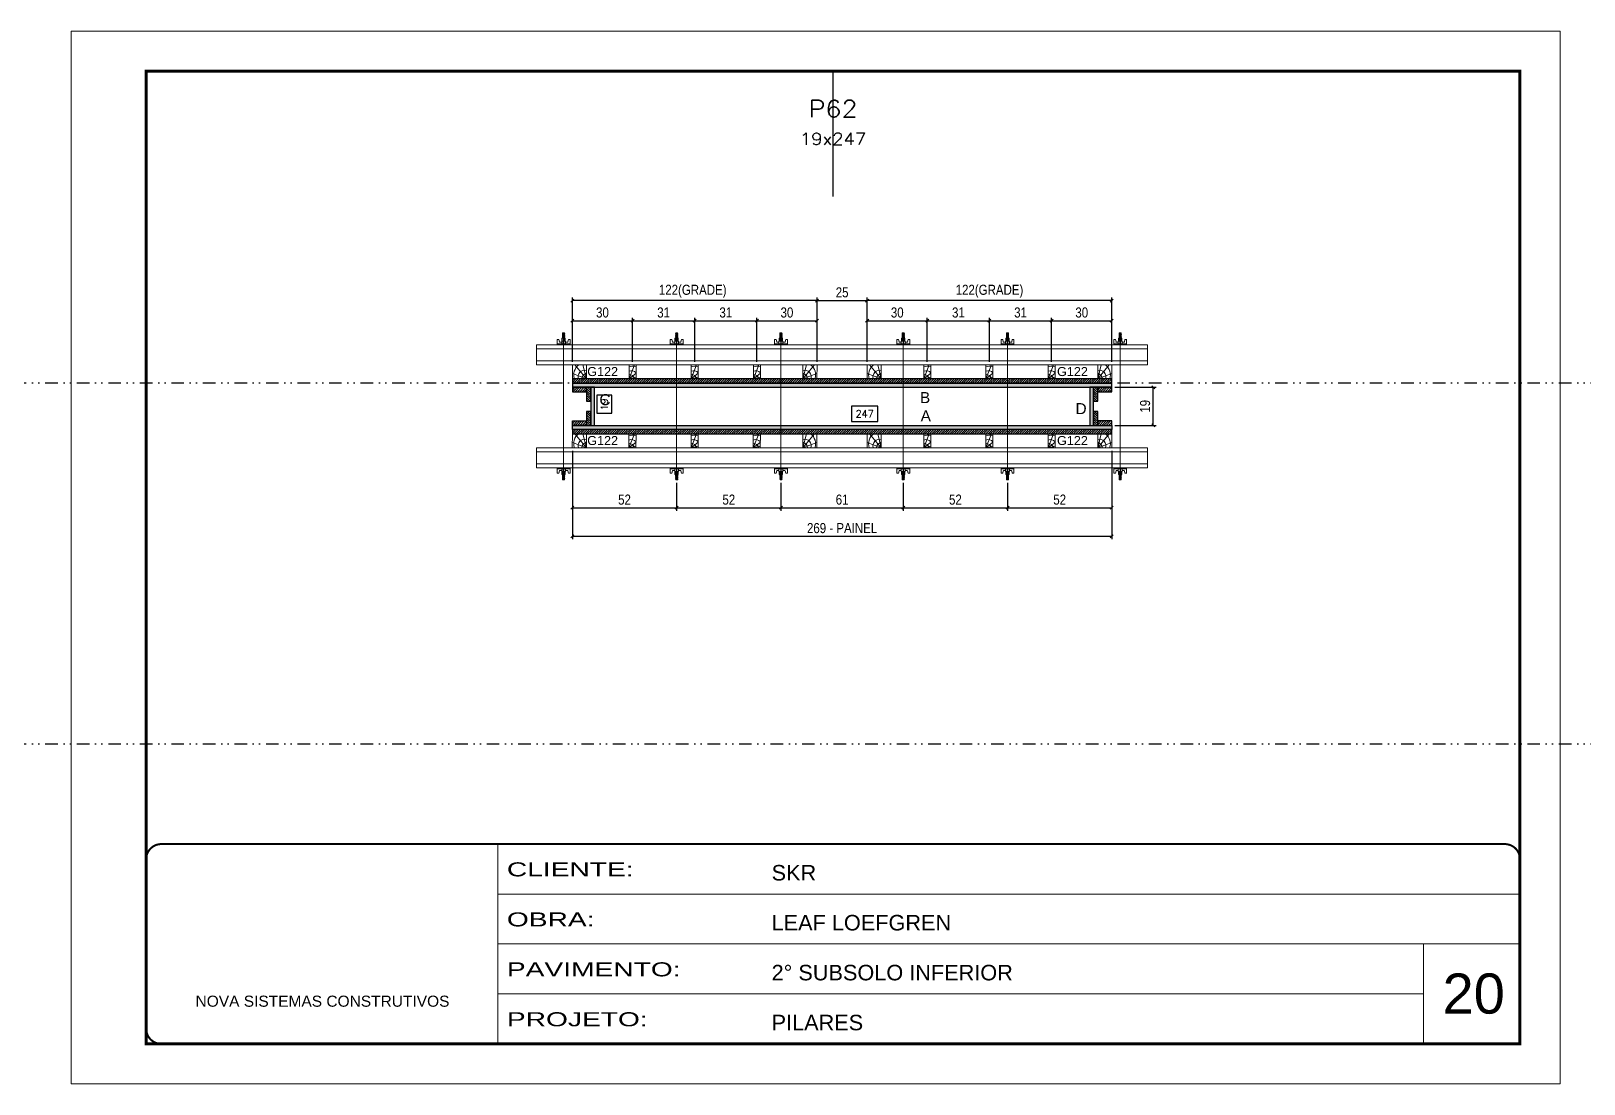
# Model space of a CAD drawing. Extents: x 13513 to 27878, y -21631 to 6985.
# Drawn here: x 19142 to 20691, y 1340 to 2390 of the extents above; entities that cross this region are included whole.
import ezdxf
from ezdxf.enums import TextEntityAlignment as Align

# ---------------------------------------------------------------- set-up
doc = ezdxf.new("R2010")
doc.units = 0
for name, pattern in [('CONTINUO', [0]), ('DASHED', [0.75, 0.5, -0.25]), ('DIVIDE2', [0.625, 0.25, -0.125, 0, -0.125, 0, -0.125]), ('HIDDEN', [0.375, 0.25, -0.125])]:
    doc.linetypes.add(name, pattern=pattern)
for name, color, linetype, lineweight in [('CARIMBO', 255, 'Continuous', 9), ('Folhas', 255, 'Continuous', 9), ('Hachura', 251, 'Continuous', 9), ('Madeira', 126, 'Continuous', 18), ('Perfil Metálico', 224, 'Continuous', 18), ('SARRAFO DE PRESSAO', 251, 'DASHED', 9), ('Texto Seção', 7, 'Continuous', 15)]:
    doc.layers.add(name, color=color, linetype=linetype, lineweight=lineweight)
for name, color, linetype in [('CHAPA', 1, 'Continuous'), ('COTA', 241, 'Continuous'), ('Nível', 160, 'Continuous'), ('SARRAFO', 251, 'Continuous'), ('Texto de Titulo', 7, 'Continuous'), ('Texto Qtd Sarr', 242, 'Continuous'), ('TEXTO_GERAL', 7, 'Continuous')]:
    doc.layers.add(name, color=color, linetype=linetype)
doc.styles.add('ARIAL', font='arial.ttf')
doc.styles.add('COTA TECNICA 2X', font='techl___.ttf', dxfattribs={"height": 10})
doc.styles.add('ROMANS', font='romans.shx')
doc.styles.add('SANSSERIF', font='sas_____.pfb')
doc.styles.add('Tecnologia', font='')
doc.styles.get('Tecnologia').set_extended_font_data('Forgotten Futurist')
doc.dimstyles.new('SECAO PILAR', dxfattribs={"dimtxt": 10, "dimasz": 3, "dimexe": 3, "dimexo": 3, "dimgap": 3, "dimtad": 1, "dimdec": 1, "dimlfac": 0.5, "dimzin": 12, "dimdsep": 46, "dimtxsty": 'COTA TECNICA 2X', "dimblk1": 'OBLIQUE', "dimblk2": 'OBLIQUE', "dimsah": 1, "dimcen": 0.9, "dimclrd": 256, "dimclre": 256, "dimclrt": 256, "dimadec": 1, "dimazin": 3, "dimtfac": 1, "dimtdec": 1, "dimtmove": 0, "dimatfit": 3, "dimfxl": 1, "dimtolj": 1, "dimtzin": 12, "dimarcsym": 0})
doc.dimstyles.new('SECÇÃO 2', dxfattribs={"dimtxt": 7, "dimasz": 6, "dimexe": 0.18, "dimexo": 2, "dimgap": -4, "dimtad": 3, "dimdec": 1, "dimlfac": 0.5, "dimzin": 12, "dimdsep": 46, "dimtxsty": 'ROMANS', "dimblk": 'ARCHTICK', "dimcen": 0.09, "dimse1": 1, "dimse2": 1, "dimsd1": 1, "dimsd2": 1, "dimclrd": 180, "dimclre": 5, "dimclrt": 1, "dimadec": 0, "dimazin": 3, "dimtfac": 1, "dimtdec": 1, "dimtofl": 0, "dimtmove": 0, "dimatfit": 3, "dimldrblk": 'ARCHTICK', "dimfxl": 1, "dimtolj": 1, "dimtzin": 0, "dimarcsym": 0})
pattern_1 = [(225, (10558.0154, -20894.2416), (1.12253202, -1.12253202), [])]

# ---------------------------------------------------------------- blocks, each defined once
blk = doc.blocks.new('9999999999')
at = {"color": 30, "linetype": 'CONTINUO'}
for p, q in [((98564.6, 34230.2), (98564.6, 34429.4)), ((98564.6, 34379.6), (99584, 34379.6)), ((98564.6, 34329.8), (99488, 34329.8)), ((99584, 34329.8), (99488, 34329.8)), ((99488, 34329.8), (99488, 34230.2)), ((98564.6, 34280), (99488, 34280))]:
    blk.add_line(p, q, dxfattribs=at)
at = {"color": 30, "linetype": 'CONTINUO', "const_width": 2}
blk.add_lwpolyline([(99584, 34230.2), (99584, 34414.4, 0.414214), (99569, 34429.4), (98229, 34429.4, 0.414214), (98214, 34414.4), (98214, 34245.2, 0.414214), (98229, 34230.2), (99584, 34230.2)], format="xyb", dxfattribs=at)
at = {"layer": 'Folhas'}
blk.add_lwpolyline([(98139, 34190.2), (99624, 34190.2), (99624, 35240.2), (98139, 35240.2)], close=True, dxfattribs=at)
at = {"layer": 'Folhas', "color": 30, "const_width": 3}
blk.add_lwpolyline([(98214, 34230.2), (99584, 34230.2), (99584, 35200.2), (98214, 35200.2)], close=True, dxfattribs=at)
at = {"color": 7, "linetype": 'Continuous', "ltscale": 5, "style": 'ARIAL'}
for s, height, p in [('SKR', 15.48, (98837.7, 34393.1)), ('LEAF LOEFGREN', 15.483, (98837.7, 34343.3)), ('2° SUBSOLO INFERIOR', 15.483, (98837.7, 34293.5)), ('NOVA SISTEMAS CONSTRUTIVOS', 11.059, (98263.2, 34267.2)), ('PILARES', 15.48, (98837.7, 34243.7))]:
    blk.add_text(s, height=height, dxfattribs=at).set_placement(p)
at = {"layer": 'Folhas', "color": 7, "style": 'Tecnologia', "width": 1.5}
for s, p in [('CLIENTE:', (98573.7, 34397.2)), ('OBRA:', (98573.7, 34347.3)), ('PAVIMENTO:', (98573.7, 34297.5)), ('PROJETO:', (98573.7, 34247.7))]:
    blk.add_text(s, height=14, dxfattribs=at).set_placement(p)
blk = doc.blocks.new('*D1418')
at = {"layer": 'COTA', "color": 180, "lineweight": -2, "transparency": 16777216}
for p, q in [((19721.4, 2027.2), (19706.4, 2027.2)), ((19706.4, 2027.2), (19706.4, 2009.2)), ((19721.4, 2009.2), (19721.4, 2027.2)), ((19706.4, 2009.2), (19721.4, 2009.2))]:
    blk.add_line(p, q, dxfattribs=at)
at = {"layer": 'Defpoints', "color": 0, "transparency": 16777216}
for p in [(19721.3, 2035.2), (19721.3, 1997.2), (19725.4, 1997.2)]:
    blk.add_point(p, dxfattribs=at)
at = {"layer": 'COTA', "color": 1, "transparency": 16777216, "insert": (19713.9, 2018.2), "char_height": 7, "attachment_point": 5, "rotation": 90, "style": 'ROMANS'}
blk.add_mtext('\\A1;19', dxfattribs=at)
blk = doc.blocks.new('_ArchTick')
at = {"color": 0, "linetype": 'ByBlock', "const_width": 0.15}
blk.add_lwpolyline([(-0.5, -0.5), (0.5, 0.5)], dxfattribs=at)
blk = doc.blocks.new('*D1419')
at = {"layer": 'COTA', "color": 180, "lineweight": -2, "transparency": 16777216}
for p, q in [((19986.5, 2016.2), (19960.5, 2016.2)), ((19960.5, 2016.2), (19960.5, 2001.2)), ((19986.5, 2001.2), (19986.5, 2016.2)), ((19960.5, 2001.2), (19986.5, 2001.2))]:
    blk.add_line(p, q, dxfattribs=at)
at = {"layer": 'Defpoints', "color": 0, "transparency": 16777216}
for p in [(19704, 1997.2), (20198, 1997.2), (20198, 1997.2)]:
    blk.add_point(p, dxfattribs=at)
at = {"layer": 'COTA', "color": 1, "transparency": 16777216, "insert": (19973.5, 2008.7), "char_height": 7, "attachment_point": 5, "style": 'ROMANS'}
blk.add_mtext('\\A1;247', dxfattribs=at)
blk = doc.blocks.new('_Oblique')
at = {"color": 0, "linetype": 'ByBlock', "lineweight": -2}
blk.add_line((-0.5, -0.5), (0.5, 0.5), dxfattribs=at)
blk = doc.blocks.new('*D1420')
at = {"layer": 'COTA', "lineweight": -2, "transparency": 16777216}
for p, q in [((19682, 1971.8), (19682, 1883.6)), ((20220, 1971.8), (20220, 1883.6)), ((19682, 1886.6), (20220, 1886.6))]:
    blk.add_line(p, q, dxfattribs=at)
at = {"layer": 'Defpoints', "color": 0, "transparency": 16777216}
for p in [(19682, 1974.8), (20220, 1974.8), (20220, 1886.6)]:
    blk.add_point(p, dxfattribs=at)
at = {"layer": 'COTA', "lineweight": -2, "transparency": 16777216, "xscale": 3, "yscale": 3, "zscale": 3, "rotation": 180}
blk.add_blockref('_Oblique', (19682, 1886.6), dxfattribs=at)
at = {"layer": 'COTA', "lineweight": -2, "transparency": 16777216, "xscale": 3, "yscale": 3, "zscale": 3}
blk.add_blockref('_Oblique', (20220, 1886.6), dxfattribs=at)
at = {"layer": 'COTA', "transparency": 16777216, "insert": (19951, 1894.7), "char_height": 10, "attachment_point": 5, "style": 'COTA TECNICA 2X'}
blk.add_mtext('\\A1;269 - PAINEL', dxfattribs=at)
blk = doc.blocks.new('*D1421')
at = {"layer": 'COTA', "lineweight": -2, "transparency": 16777216}
for p, q in [((19682, 1971.8), (19682, 1912)), ((19786, 1940), (19786, 1912)), ((19682, 1915), (19786, 1915))]:
    blk.add_line(p, q, dxfattribs=at)
at = {"layer": 'Defpoints', "color": 0, "transparency": 16777216}
for p in [(19682, 1974.8), (19786, 1943), (19786, 1915)]:
    blk.add_point(p, dxfattribs=at)
at = {"layer": 'COTA', "lineweight": -2, "transparency": 16777216, "xscale": 3, "yscale": 3, "zscale": 3, "rotation": 180}
blk.add_blockref('_Oblique', (19682, 1915), dxfattribs=at)
at = {"layer": 'COTA', "lineweight": -2, "transparency": 16777216, "xscale": 3, "yscale": 3, "zscale": 3}
blk.add_blockref('_Oblique', (19786, 1915), dxfattribs=at)
at = {"layer": 'COTA', "transparency": 16777216, "insert": (19734, 1923.1), "char_height": 10, "attachment_point": 5, "style": 'COTA TECNICA 2X'}
blk.add_mtext('\\A1;52', dxfattribs=at)
blk = doc.blocks.new('C')
at = {"layer": 'Hachura', "color": 0}
for p, q in [((0, 3.22), (0, -3.22)), ((0.45, 3.22), (0, 3.22)), ((0.46, 3.16), (0, 3.16)), ((0.46, 3.05), (0, 3.05)), ((0.46, 2.88), (0, 2.88)), ((0, 2.75), (0, -1.16)), ((0.46, 2.65), (0, 2.65)), ((0.46, 2.23), (0, 2.23)), ((0.46, 1.51), (0, 1.51)), ((0.39, 0.49), (0.17, 0.49)), ((0.45, -3.23), (0.45, 3.22)), ((0.45, 3.22), (2.58, 3.22)), ((1.74, 0.97), (0.45, 0.97)), ((1.45, 0.1), (0.45, 0.1)), ((1.35, 1.94), (1.35, 0.96)), ((2.58, 2.39), (1.47, 2.09)), ((1.74, -0.97), (1.74, 0.97)), ((1.74, 0.97), (1.74, 0.84)), ((1.74, 0.97), (1.74, 0.84)), ((1.74, 0.84), (3.35, 0.84)), ((3.35, 0.45), (1.74, 0.45)), ((2.58, 3.22), (2.58, 2.39)), ((3.32, 0.84), (3.32, -0.84)), ((3.35, 0.84), (3.35, -0.84)), ((3.68, 0.45), (3.35, 0.45)), ((3.84, -0.52), (3.35, 0.45)), ((3.35, 0.06), (3.67, -0.57)), ((3.68, 0.45), (4.16, -0.52)), ((3.72, 0.5), (4.25, -0.57)), ((4.37, -0.55), (3.83, 0.53)), ((4.15, 0.45), (3.93, 0.45)), ((4.42, -0.52), (3.93, 0.45)), ((4.15, 0.45), (4.26, 0.45)), ((4.26, 0.45), (4.74, -0.52)), ((4.3, 0.5), (4.83, -0.57)), ((4.95, -0.55), (4.41, 0.53)), ((4.51, 0.45), (4.84, 0.45)), ((5, -0.52), (4.51, 0.45)), ((4.84, 0.45), (5.32, -0.52)), ((4.88, 0.5), (5.41, -0.57)), ((5.53, -0.55), (4.99, 0.53)), ((5.58, -0.52), (5.09, 0.45)), ((5.42, 0.45), (5.09, 0.45)), ((5.58, -0.52), (5.09, 0.45)), ((5.42, 0.45), (5.74, -0.19)), ((5.46, 0.5), (5.74, -0.07)), ((5.74, 0.19), (5.57, 0.53)), ((5.74, 0.32), (5.68, 0.45)), ((5.68, 0.45), (5.74, 0.45)), ((5.74, 0.45), (5.9, 0.29)), ((5.74, 0.45), (5.74, -0.52)), ((5.9, -0.36), (5.9, 0.29)), ((0.45, 0), (0, 0)), ((0.46, -1.52), (0, -1.52)), ((0.46, -2.23), (0, -2.23)), ((0.46, -2.65), (0, -2.65)), ((0.46, -2.88), (0, -2.88)), ((0.46, -3.05), (0, -3.05)), ((0.46, -3.16), (0, -3.16)), ((0, -3.22), (2.57, -3.22)), ((0.08, -0.48), (0.29, -0.48)), ((0.29, -0.48), (0.4, -0.48)), ((0.45, 0), (0.45, -0.97)), ((0.45, -0.16), (1.45, -0.16)), ((0.45, -0.65), (0.45, -0.32)), ((0.45, -3.23), (0.45, -0.65)), ((0.45, -0.97), (1.74, -0.97)), ((1.35, -1.94), (1.35, -0.97)), ((2.58, -2.39), (1.47, -2.1)), ((3.35, -0.32), (1.74, -0.32)), ((3.35, -0.84), (1.74, -0.84)), ((2.58, -3.23), (2.58, -2.39)), ((3.35, -0.07), (3.58, -0.52)), ((3.35, -0.52), (3.58, -0.52)), ((3.84, -0.52), (4.16, -0.52)), ((4.42, -0.52), (4.74, -0.52)), ((4.63, -0.52), (4.74, -0.52)), ((5, -0.52), (5.32, -0.52)), ((5.58, -0.52), (5.74, -0.52)), ((5.74, -0.52), (5.9, -0.36)), ((5.74, -0.52), (5.74, -0.52))]:
    blk.add_line(p, q, dxfattribs=at)
for centre, radius, start, end in [((1.52, 1.94), 0.161, 104.74356, 180), ((1.44, -0.03), 0.129, 272.69497, 87.30503), ((3.81, 0.39), 0.143, 25.56881, 154.43119), ((4.39, 0.39), 0.143, 25.56881, 154.43119), ((4.97, 0.39), 0.143, 25.56881, 154.43119), ((5.55, 0.39), 0.143, 25.56881, 154.43119), ((0.17, -0.37), 0.174, 221.74404, 317.85924), ((1.52, -1.94), 0.161, 180, 255.25644), ((3.71, -0.4), 0.174, 222.14076, 318.25596), ((4.29, -0.4), 0.174, 222.14076, 318.25596), ((4.87, -0.4), 0.174, 222.14076, 318.25596), ((5.45, -0.4), 0.174, 222.14076, 318.25596), ((5.61, -0.4), 0.174, 317.85924, 318.25596)]:
    blk.add_arc(centre, radius, start, end, dxfattribs=at)
blk = doc.blocks.new('*D1422')
at = {"layer": 'COTA', "lineweight": -2, "transparency": 16777216}
for p, q in [((20012, 1940), (20012, 1912)), ((20116, 1940), (20116, 1912)), ((20012, 1915), (20116, 1915))]:
    blk.add_line(p, q, dxfattribs=at)
at = {"layer": 'Defpoints', "color": 0, "transparency": 16777216}
for p in [(20012, 1943), (20116, 1943), (20116, 1915)]:
    blk.add_point(p, dxfattribs=at)
at = {"layer": 'COTA', "lineweight": -2, "transparency": 16777216, "xscale": 3, "yscale": 3, "zscale": 3, "rotation": 180}
blk.add_blockref('_Oblique', (20012, 1915), dxfattribs=at)
at = {"layer": 'COTA', "lineweight": -2, "transparency": 16777216, "xscale": 3, "yscale": 3, "zscale": 3}
blk.add_blockref('_Oblique', (20116, 1915), dxfattribs=at)
at = {"layer": 'COTA', "transparency": 16777216, "insert": (20064, 1923.1), "char_height": 10, "attachment_point": 5, "style": 'COTA TECNICA 2X'}
blk.add_mtext('\\A1;52', dxfattribs=at)
blk = doc.blocks.new('*D1423')
at = {"layer": 'COTA', "lineweight": -2, "transparency": 16777216}
for p, q in [((20223, 2035.2), (20264.3, 2035.2)), ((20261.3, 1997.2), (20261.3, 2035.2)), ((20223, 1997.2), (20264.3, 1997.2))]:
    blk.add_line(p, q, dxfattribs=at)
at = {"layer": 'Defpoints', "color": 0, "transparency": 16777216}
for p in [(20220, 2035.2), (20261.3, 2035.2), (20220, 1997.2)]:
    blk.add_point(p, dxfattribs=at)
at = {"layer": 'COTA', "lineweight": -2, "transparency": 16777216, "xscale": 3, "yscale": 3, "zscale": 3}
for p, rotation in [((20261.3, 2035.2), 90), ((20261.3, 1997.2), 270)]:
    blk.add_blockref('_Oblique', p, dxfattribs=dict(at, rotation=rotation))
at = {"layer": 'COTA', "transparency": 16777216, "insert": (20253.2, 2016.2), "char_height": 10, "attachment_point": 5, "rotation": 90, "style": 'COTA TECNICA 2X'}
blk.add_mtext('\\A1;19', dxfattribs=at)
blk = doc.blocks.new('*D1424')
at = {"layer": 'COTA', "lineweight": -2, "transparency": 16777216}
for p, q in [((19786, 1940), (19786, 1912)), ((19890, 1940), (19890, 1912)), ((19786, 1915), (19890, 1915))]:
    blk.add_line(p, q, dxfattribs=at)
at = {"layer": 'Defpoints', "color": 0, "transparency": 16777216}
for p in [(19786, 1943), (19890, 1943), (19890, 1915)]:
    blk.add_point(p, dxfattribs=at)
at = {"layer": 'COTA', "lineweight": -2, "transparency": 16777216, "xscale": 3, "yscale": 3, "zscale": 3, "rotation": 180}
blk.add_blockref('_Oblique', (19786, 1915), dxfattribs=at)
at = {"layer": 'COTA', "lineweight": -2, "transparency": 16777216, "xscale": 3, "yscale": 3, "zscale": 3}
blk.add_blockref('_Oblique', (19890, 1915), dxfattribs=at)
at = {"layer": 'COTA', "transparency": 16777216, "insert": (19838, 1923.1), "char_height": 10, "attachment_point": 5, "style": 'COTA TECNICA 2X'}
blk.add_mtext('\\A1;52', dxfattribs=at)
blk = doc.blocks.new('PONTALETE')
at = {"layer": 'Madeira'}
for q in [(2.71, 7), (7, 5.76), (7, 1.74)]:
    blk.add_line((0, 0), q, dxfattribs=at)
blk.add_lwpolyline([(0, 0), (7, 0), (7, 7), (0, 7)], close=True, dxfattribs=at)
for centre, radius, start, end in [((2.04, 0.06), 6.23, 37.28179, 109.09128), ((1.09, 0.9), 3.19, 343.60304, 109.98471), ((-0.21, -0.78), 3.09, 14.63219, 86.0383)]:
    blk.add_arc(centre, radius, start, end, dxfattribs=at)
blk = doc.blocks.new('MEIO PONTALETE')
at = {"layer": 'Madeira'}
for q in [(2.71, 7), (3.5, 2.88), (3.5, 0.87)]:
    blk.add_line((0, 0), q, dxfattribs=at)
blk.add_lwpolyline([(0, 0), (3.5, 0), (3.5, 7), (0, 7)], close=True, dxfattribs=at)
for centre, radius, start, end in [((2.04, 0.06), 6.23, 76.44987, 109.09128), ((1.09, 0.9), 3.19, 40.90626, 109.98471), ((-0.21, -0.78), 3.09, 14.63219, 86.0383)]:
    blk.add_arc(centre, radius, start, end, dxfattribs=at)
blk = doc.blocks.new('*D1414')
at = {"layer": 'COTA', "lineweight": -2, "transparency": 16777216}
for p, q in [((19976, 2060.6), (19976, 2104.5)), ((19976, 2101.5), (20036, 2101.5)), ((20036, 2060.6), (20036, 2104.5))]:
    blk.add_line(p, q, dxfattribs=at)
at = {"layer": 'Defpoints', "color": 0, "transparency": 16777216}
for p in [(20036, 2101.5), (19976, 2057.6), (20036, 2057.6)]:
    blk.add_point(p, dxfattribs=at)
at = {"layer": 'COTA', "lineweight": -2, "transparency": 16777216, "xscale": 3, "yscale": 3, "zscale": 3, "rotation": 180}
blk.add_blockref('_Oblique', (19976, 2101.5), dxfattribs=at)
at = {"layer": 'COTA', "lineweight": -2, "transparency": 16777216, "xscale": 3, "yscale": 3, "zscale": 3}
blk.add_blockref('_Oblique', (20036, 2101.5), dxfattribs=at)
at = {"layer": 'COTA', "transparency": 16777216, "insert": (20006, 2109.7), "char_height": 10, "attachment_point": 5, "style": 'COTA TECNICA 2X'}
blk.add_mtext('\\A1;30', dxfattribs=at)
blk = doc.blocks.new('*D1415')
at = {"layer": 'COTA', "lineweight": -2, "transparency": 16777216}
for p, q in [((19976, 2060.6), (19976, 2124.7)), ((20220, 2060.6), (20220, 2124.7)), ((20220, 2121.7), (19976, 2121.7))]:
    blk.add_line(p, q, dxfattribs=at)
at = {"layer": 'Defpoints', "color": 0, "transparency": 16777216}
for p in [(19976, 2121.7), (19976, 2057.6), (20220, 2057.6)]:
    blk.add_point(p, dxfattribs=at)
at = {"layer": 'COTA', "lineweight": -2, "transparency": 16777216, "xscale": 3, "yscale": 3, "zscale": 3, "rotation": 180}
blk.add_blockref('_Oblique', (19976, 2121.7), dxfattribs=at)
at = {"layer": 'COTA', "lineweight": -2, "transparency": 16777216, "xscale": 3, "yscale": 3, "zscale": 3}
blk.add_blockref('_Oblique', (20220, 2121.7), dxfattribs=at)
at = {"layer": 'COTA', "transparency": 16777216, "insert": (20098, 2130.9), "char_height": 10, "attachment_point": 5, "style": 'COTA TECNICA 2X'}
blk.add_mtext('\\A1;122(GRADE)', dxfattribs=at)
blk = doc.blocks.new('*D1425')
at = {"layer": 'COTA', "lineweight": -2, "transparency": 16777216}
for p, q in [((20036, 2060.6), (20036, 2104.5)), ((20036, 2101.5), (20098, 2101.5)), ((20098, 2060.6), (20098, 2104.5))]:
    blk.add_line(p, q, dxfattribs=at)
at = {"layer": 'Defpoints', "color": 0, "transparency": 16777216}
for p in [(20098, 2101.5), (20036, 2057.6), (20098, 2057.6)]:
    blk.add_point(p, dxfattribs=at)
at = {"layer": 'COTA', "lineweight": -2, "transparency": 16777216, "xscale": 3, "yscale": 3, "zscale": 3, "rotation": 180}
blk.add_blockref('_Oblique', (20036, 2101.5), dxfattribs=at)
at = {"layer": 'COTA', "lineweight": -2, "transparency": 16777216, "xscale": 3, "yscale": 3, "zscale": 3}
blk.add_blockref('_Oblique', (20098, 2101.5), dxfattribs=at)
at = {"layer": 'COTA', "transparency": 16777216, "insert": (20067, 2109.7), "char_height": 10, "attachment_point": 5, "style": 'COTA TECNICA 2X'}
blk.add_mtext('\\A1;31', dxfattribs=at)
blk = doc.blocks.new('*D1426')
at = {"layer": 'COTA', "lineweight": -2, "transparency": 16777216}
for p, q in [((20098, 2060.6), (20098, 2104.5)), ((20098, 2101.5), (20160, 2101.5)), ((20160, 2060.6), (20160, 2104.5))]:
    blk.add_line(p, q, dxfattribs=at)
at = {"layer": 'Defpoints', "color": 0, "transparency": 16777216}
for p in [(20160, 2101.5), (20098, 2057.6), (20160, 2057.6)]:
    blk.add_point(p, dxfattribs=at)
at = {"layer": 'COTA', "lineweight": -2, "transparency": 16777216, "xscale": 3, "yscale": 3, "zscale": 3, "rotation": 180}
blk.add_blockref('_Oblique', (20098, 2101.5), dxfattribs=at)
at = {"layer": 'COTA', "lineweight": -2, "transparency": 16777216, "xscale": 3, "yscale": 3, "zscale": 3}
blk.add_blockref('_Oblique', (20160, 2101.5), dxfattribs=at)
at = {"layer": 'COTA', "transparency": 16777216, "insert": (20129, 2109.7), "char_height": 10, "attachment_point": 5, "style": 'COTA TECNICA 2X'}
blk.add_mtext('\\A1;31', dxfattribs=at)
blk = doc.blocks.new('*D1427')
at = {"layer": 'COTA', "lineweight": -2, "transparency": 16777216}
for p, q in [((20160, 2060.6), (20160, 2104.5)), ((20160, 2101.5), (20220, 2101.5)), ((20220, 2060.6), (20220, 2104.5))]:
    blk.add_line(p, q, dxfattribs=at)
at = {"layer": 'Defpoints', "color": 0, "transparency": 16777216}
for p in [(20220, 2101.5), (20160, 2057.6), (20220, 2057.6)]:
    blk.add_point(p, dxfattribs=at)
at = {"layer": 'COTA', "lineweight": -2, "transparency": 16777216, "xscale": 3, "yscale": 3, "zscale": 3, "rotation": 180}
blk.add_blockref('_Oblique', (20160, 2101.5), dxfattribs=at)
at = {"layer": 'COTA', "lineweight": -2, "transparency": 16777216, "xscale": 3, "yscale": 3, "zscale": 3}
blk.add_blockref('_Oblique', (20220, 2101.5), dxfattribs=at)
at = {"layer": 'COTA', "transparency": 16777216, "insert": (20190, 2109.7), "char_height": 10, "attachment_point": 5, "style": 'COTA TECNICA 2X'}
blk.add_mtext('\\A1;30', dxfattribs=at)
blk = doc.blocks.new('*D1416')
at = {"layer": 'COTA', "lineweight": -2, "transparency": 16777216}
for p, q in [((19682, 2060.6), (19682, 2104.5)), ((19682, 2101.5), (19742, 2101.5)), ((19742, 2060.6), (19742, 2104.5))]:
    blk.add_line(p, q, dxfattribs=at)
at = {"layer": 'Defpoints', "color": 0, "transparency": 16777216}
for p in [(19742, 2101.5), (19682, 2057.6), (19742, 2057.6)]:
    blk.add_point(p, dxfattribs=at)
at = {"layer": 'COTA', "lineweight": -2, "transparency": 16777216, "xscale": 3, "yscale": 3, "zscale": 3, "rotation": 180}
blk.add_blockref('_Oblique', (19682, 2101.5), dxfattribs=at)
at = {"layer": 'COTA', "lineweight": -2, "transparency": 16777216, "xscale": 3, "yscale": 3, "zscale": 3}
blk.add_blockref('_Oblique', (19742, 2101.5), dxfattribs=at)
at = {"layer": 'COTA', "transparency": 16777216, "insert": (19712, 2109.7), "char_height": 10, "attachment_point": 5, "style": 'COTA TECNICA 2X'}
blk.add_mtext('\\A1;30', dxfattribs=at)
blk = doc.blocks.new('*D1417')
at = {"layer": 'COTA', "lineweight": -2, "transparency": 16777216}
for p, q in [((19682, 2060.6), (19682, 2124.7)), ((19926, 2060.6), (19926, 2124.7)), ((19926, 2121.7), (19682, 2121.7))]:
    blk.add_line(p, q, dxfattribs=at)
at = {"layer": 'Defpoints', "color": 0, "transparency": 16777216}
for p in [(19682, 2121.7), (19682, 2057.6), (19926, 2057.6)]:
    blk.add_point(p, dxfattribs=at)
at = {"layer": 'COTA', "lineweight": -2, "transparency": 16777216, "xscale": 3, "yscale": 3, "zscale": 3, "rotation": 180}
blk.add_blockref('_Oblique', (19682, 2121.7), dxfattribs=at)
at = {"layer": 'COTA', "lineweight": -2, "transparency": 16777216, "xscale": 3, "yscale": 3, "zscale": 3}
blk.add_blockref('_Oblique', (19926, 2121.7), dxfattribs=at)
at = {"layer": 'COTA', "transparency": 16777216, "insert": (19802, 2130.9), "char_height": 10, "attachment_point": 5, "style": 'COTA TECNICA 2X'}
blk.add_mtext('\\A1;122(GRADE)', dxfattribs=at)
blk = doc.blocks.new('*D1428')
at = {"layer": 'COTA', "lineweight": -2, "transparency": 16777216}
for p, q in [((19742, 2060.6), (19742, 2104.5)), ((19742, 2101.5), (19804, 2101.5)), ((19804, 2060.6), (19804, 2104.5))]:
    blk.add_line(p, q, dxfattribs=at)
at = {"layer": 'Defpoints', "color": 0, "transparency": 16777216}
for p in [(19804, 2101.5), (19742, 2057.6), (19804, 2057.6)]:
    blk.add_point(p, dxfattribs=at)
at = {"layer": 'COTA', "lineweight": -2, "transparency": 16777216, "xscale": 3, "yscale": 3, "zscale": 3, "rotation": 180}
blk.add_blockref('_Oblique', (19742, 2101.5), dxfattribs=at)
at = {"layer": 'COTA', "lineweight": -2, "transparency": 16777216, "xscale": 3, "yscale": 3, "zscale": 3}
blk.add_blockref('_Oblique', (19804, 2101.5), dxfattribs=at)
at = {"layer": 'COTA', "transparency": 16777216, "insert": (19773, 2109.7), "char_height": 10, "attachment_point": 5, "style": 'COTA TECNICA 2X'}
blk.add_mtext('\\A1;31', dxfattribs=at)
blk = doc.blocks.new('*D1429')
at = {"layer": 'COTA', "lineweight": -2, "transparency": 16777216}
for p, q in [((19804, 2060.6), (19804, 2104.5)), ((19804, 2101.5), (19866, 2101.5)), ((19866, 2060.6), (19866, 2104.5))]:
    blk.add_line(p, q, dxfattribs=at)
at = {"layer": 'Defpoints', "color": 0, "transparency": 16777216}
for p in [(19866, 2101.5), (19804, 2057.6), (19866, 2057.6)]:
    blk.add_point(p, dxfattribs=at)
at = {"layer": 'COTA', "lineweight": -2, "transparency": 16777216, "xscale": 3, "yscale": 3, "zscale": 3, "rotation": 180}
blk.add_blockref('_Oblique', (19804, 2101.5), dxfattribs=at)
at = {"layer": 'COTA', "lineweight": -2, "transparency": 16777216, "xscale": 3, "yscale": 3, "zscale": 3}
blk.add_blockref('_Oblique', (19866, 2101.5), dxfattribs=at)
at = {"layer": 'COTA', "transparency": 16777216, "insert": (19835, 2109.7), "char_height": 10, "attachment_point": 5, "style": 'COTA TECNICA 2X'}
blk.add_mtext('\\A1;31', dxfattribs=at)
blk = doc.blocks.new('*D1430')
at = {"layer": 'COTA', "lineweight": -2, "transparency": 16777216}
for p, q in [((19866, 2060.6), (19866, 2104.5)), ((19866, 2101.5), (19926, 2101.5)), ((19926, 2060.6), (19926, 2104.5))]:
    blk.add_line(p, q, dxfattribs=at)
at = {"layer": 'Defpoints', "color": 0, "transparency": 16777216}
for p in [(19926, 2101.5), (19866, 2057.6), (19926, 2057.6)]:
    blk.add_point(p, dxfattribs=at)
at = {"layer": 'COTA', "lineweight": -2, "transparency": 16777216, "xscale": 3, "yscale": 3, "zscale": 3, "rotation": 180}
blk.add_blockref('_Oblique', (19866, 2101.5), dxfattribs=at)
at = {"layer": 'COTA', "lineweight": -2, "transparency": 16777216, "xscale": 3, "yscale": 3, "zscale": 3}
blk.add_blockref('_Oblique', (19926, 2101.5), dxfattribs=at)
at = {"layer": 'COTA', "transparency": 16777216, "insert": (19896, 2109.7), "char_height": 10, "attachment_point": 5, "style": 'COTA TECNICA 2X'}
blk.add_mtext('\\A1;30', dxfattribs=at)
blk = doc.blocks.new('*D1431')
at = {"layer": 'COTA', "lineweight": -2, "transparency": 16777216}
for p, q in [((19926, 2060.5), (19926, 2124.7)), ((19976, 2060.6), (19976, 2124.7)), ((19926, 2121.7), (19976, 2121.7))]:
    blk.add_line(p, q, dxfattribs=at)
at = {"layer": 'Defpoints', "color": 0, "transparency": 16777216}
for p in [(19976, 2121.7), (19926, 2057.5), (19976, 2057.6)]:
    blk.add_point(p, dxfattribs=at)
at = {"layer": 'COTA', "lineweight": -2, "transparency": 16777216, "xscale": 3, "yscale": 3, "zscale": 3, "rotation": 180}
blk.add_blockref('_Oblique', (19926, 2121.7), dxfattribs=at)
at = {"layer": 'COTA', "lineweight": -2, "transparency": 16777216, "xscale": 3, "yscale": 3, "zscale": 3}
blk.add_blockref('_Oblique', (19976, 2121.7), dxfattribs=at)
at = {"layer": 'COTA', "transparency": 16777216, "insert": (19951, 2129.8), "char_height": 10, "attachment_point": 5, "style": 'COTA TECNICA 2X'}
blk.add_mtext('\\A1;25', dxfattribs=at)
blk = doc.blocks.new('titulo1')
at = {"layer": 'Defpoints', "color": 252, "linetype": 'HIDDEN', "ltscale": 2}
blk.add_line((0, 0), (0, 125), dxfattribs=at)
at = {"layer": 'Defpoints', "style": 'ROMANS', "oblique": 15}
blk.add_attdef('FOLHA', text='', height=10, dxfattribs=at).set_placement((0, 15.6), align=Align.MIDDLE_CENTER)
at = {"layer": 'Texto Qtd Sarr', "color": 3, "style": 'ROMANS', "oblique": 15}
for tag, height, p in [('TITULO', 17, (0, 71.4)), ('SEÇÃO', 12, (0, 41.5))]:
    blk.add_attdef(tag, text='', height=height, dxfattribs=at).set_placement(p, align=Align.MIDDLE_CENTER)
blk = doc.blocks.new('*D1432')
at = {"layer": 'COTA', "lineweight": -2, "transparency": 16777216}
for p, q in [((20220, 1971.8), (20220, 1912)), ((20116, 1940), (20116, 1912)), ((20116, 1915), (20220, 1915))]:
    blk.add_line(p, q, dxfattribs=at)
at = {"layer": 'Defpoints', "color": 0, "transparency": 16777216}
for p in [(20220, 1974.8), (20116, 1943), (20220, 1915)]:
    blk.add_point(p, dxfattribs=at)
at = {"layer": 'COTA', "lineweight": -2, "transparency": 16777216, "xscale": 3, "yscale": 3, "zscale": 3, "rotation": 180}
blk.add_blockref('_Oblique', (20116, 1915), dxfattribs=at)
at = {"layer": 'COTA', "lineweight": -2, "transparency": 16777216, "xscale": 3, "yscale": 3, "zscale": 3}
blk.add_blockref('_Oblique', (20220, 1915), dxfattribs=at)
at = {"layer": 'COTA', "transparency": 16777216, "insert": (20168, 1923.1), "char_height": 10, "attachment_point": 5, "style": 'COTA TECNICA 2X'}
blk.add_mtext('\\A1;52', dxfattribs=at)
blk = doc.blocks.new('*D1433')
at = {"layer": 'COTA', "lineweight": -2, "transparency": 16777216}
for p, q in [((19890, 1940), (19890, 1912)), ((20012, 1940), (20012, 1912)), ((19890, 1915), (20012, 1915))]:
    blk.add_line(p, q, dxfattribs=at)
at = {"layer": 'Defpoints', "color": 0, "transparency": 16777216}
for p in [(19890, 1943), (20012, 1943), (20012, 1915)]:
    blk.add_point(p, dxfattribs=at)
at = {"layer": 'COTA', "lineweight": -2, "transparency": 16777216, "xscale": 3, "yscale": 3, "zscale": 3, "rotation": 180}
blk.add_blockref('_Oblique', (19890, 1915), dxfattribs=at)
at = {"layer": 'COTA', "lineweight": -2, "transparency": 16777216, "xscale": 3, "yscale": 3, "zscale": 3}
blk.add_blockref('_Oblique', (20012, 1915), dxfattribs=at)
at = {"layer": 'COTA', "transparency": 16777216, "insert": (19951, 1923.1), "char_height": 10, "attachment_point": 5, "style": 'COTA TECNICA 2X'}
blk.add_mtext('\\A1;61', dxfattribs=at)

msp = doc.modelspace()

# ---------------------------------------------------------------- hatches: boundary and pattern name
at = {"layer": 'Hachura'}
h = msp.add_hatch(dxfattribs=at)
h.set_pattern_fill('ANSI31', color=256, scale=0.5, angle=180, style=0)
h.set_pattern_definition([(225, (10588.0154, -20885.8416), (1.12253202, -1.12253202), [])])
h.paths.add_polyline_path([(20219.97, 2043.57), (20219.97, 2039.17), (19681.97, 2039.17), (19681.97, 2043.57)])
h = msp.add_hatch(color=256, dxfattribs=at)
h.dxf.hatch_style = 1
h.paths.add_polyline_path([(20219.97, 2035.15), (20219.97, 2039.15), (19681.97, 2039.17), (19681.97, 2035.17)])
h = msp.add_hatch(dxfattribs=at)
h.set_pattern_fill('ANSI31', color=256, scale=0.5, angle=180, style=0)
h.set_pattern_definition(pattern_1)
h.paths.add_polyline_path([(19695.97, 2035.17), (19695.97, 2030.77), (19681.97, 2030.77), (19681.97, 2035.17)])
h = msp.add_hatch(dxfattribs=at)
h.set_pattern_fill('ANSI31', color=256, scale=0.5, angle=270, style=0)
h.set_pattern_definition([(315, (42591.7754, -7467.7853), (1.12253202, 1.12253202), [])])
h.paths.add_polyline_path([(19700.37, 2021.17), (19695.97, 2021.17), (19695.97, 2035.17), (19700.37, 2035.17)])
h = msp.add_hatch(color=256, dxfattribs=at)
h.dxf.hatch_style = 1
h.paths.add_polyline_path([(19700.37, 1997.17), (19703.97, 1997.17), (19703.97, 2035.17), (19700.37, 2035.17)])
h = msp.add_hatch(color=256, dxfattribs=at)
h.dxf.hatch_style = 1
h.paths.add_polyline_path([(20197.97, 1997.17), (20201.57, 1997.17), (20201.57, 2035.17), (20197.97, 2035.17)])
h = msp.add_hatch(dxfattribs=at)
h.set_pattern_fill('ANSI31', color=256, scale=0.5, angle=270, style=0)
h.set_pattern_definition([(315, (43097.3754, -7467.7853), (1.12253202, 1.12253202), [])])
h.paths.add_polyline_path([(20205.97, 2021.17), (20201.57, 2021.17), (20201.57, 2035.17), (20205.97, 2035.17)])
h = msp.add_hatch(dxfattribs=at)
h.set_pattern_fill('ANSI31', color=256, scale=0.5, angle=180, style=0)
h.set_pattern_definition([(225, (11082.0154, -20894.2416), (1.12253202, -1.12253202), [])])
h.paths.add_polyline_path([(20219.97, 2035.17), (20219.97, 2030.77), (20205.97, 2030.77), (20205.97, 2035.17)])
h = msp.add_hatch(dxfattribs=at)
h.set_pattern_fill('ANSI31', color=256, scale=0.5, angle=180, style=0)
h.set_pattern_definition(pattern_1)
h.paths.add_polyline_path([(19695.97, 1997.17), (19695.97, 2001.57), (19681.97, 2001.57), (19681.97, 1997.17)])
h = msp.add_hatch(dxfattribs=at)
h.set_pattern_fill('ANSI31', color=256, scale=0.5, angle=270, style=0)
h.set_pattern_definition([(315, (42591.7754, -7491.7853), (1.12253202, 1.12253202), [])])
h.paths.add_polyline_path([(19700.37, 1997.17), (19695.97, 1997.17), (19695.97, 2011.17), (19700.37, 2011.17)])
h = msp.add_hatch(dxfattribs=at)
h.set_pattern_fill('ANSI31', color=256, scale=0.5, angle=270, style=0)
h.set_pattern_definition([(315, (43097.3754, -7491.7853), (1.12253202, 1.12253202), [])])
h.paths.add_polyline_path([(20205.97, 1997.17), (20201.57, 1997.17), (20201.57, 2011.17), (20205.97, 2011.17)])
h = msp.add_hatch(dxfattribs=at)
h.set_pattern_fill('ANSI31', color=256, scale=0.5, angle=180, style=0)
h.set_pattern_definition([(225, (10717.0154, -20894.2416), (1.12253202, -1.12253202), [])])
h.paths.add_polyline_path([(20205.97, 1997.17), (20205.97, 2001.57), (20219.97, 2001.57), (20219.97, 1997.17)])
h = msp.add_hatch(color=256, dxfattribs=at)
h.dxf.hatch_style = 1
h.paths.add_polyline_path([(20219.97, 1997.17), (20219.97, 1993.17), (19681.97, 1993.17), (19681.97, 1997.17)])
h = msp.add_hatch(dxfattribs=at)
h.set_pattern_fill('ANSI31', color=256, scale=0.5, angle=180, style=0)
h.set_pattern_definition([(225, (10588.0154, -20936.2416), (1.12253202, -1.12253202), [])])
h.paths.add_polyline_path([(20219.97, 1993.17), (20219.97, 1988.77), (19681.97, 1988.77), (19681.97, 1993.17)])

# ---------------------------------------------------------------- linework, layer by layer
at = {"layer": 'CHAPA'}
for points in [[(20219.97, 2035.17), (20219.97, 2039.17), (19681.97, 2039.17), (19681.97, 2035.17)], [(19700.37, 1997.17), (19703.97, 1997.17), (19703.97, 2035.17), (19700.37, 2035.17)], [(20197.97, 1997.17), (20201.57, 1997.17), (20201.57, 2035.17), (20197.97, 2035.17)], [(20219.97, 1997.17), (20219.97, 1993.17), (19681.97, 1993.17), (19681.97, 1997.17)]]:
    msp.add_lwpolyline(points, close=True, dxfattribs=at)
at = {"layer": 'Hachura'}
for p, q in [((19673.28, 1944), (19673.28, 2084.54)), ((19785.97, 1944), (19785.97, 2084.54)), ((19889.97, 1944), (19889.97, 2084.54)), ((20011.97, 1944), (20011.97, 2084.54)), ((20115.97, 1944), (20115.97, 2084.54)), ((20228.36, 1944), (20228.36, 2084.54))]:
    msp.add_line(p, q, dxfattribs=at)
at = {"layer": 'Madeira'}
for points in [[(19681.97, 2043.57), (19681.98, 2057.57), (19925.98, 2057.57), (19925.96, 2043.57)], [(19975.97, 2043.57), (19975.99, 2057.57), (20219.98, 2057.57), (20219.97, 2043.57)], [(19681.95, 1974.78), (19681.97, 1988.78), (19925.96, 1988.78), (19925.94, 1974.78)], [(19975.96, 1974.78), (19975.97, 1988.78), (20219.97, 1988.78), (20219.95, 1974.78)]]:
    msp.add_lwpolyline(points, close=True, dxfattribs=at)
at = {"layer": 'Nível', "color": 4, "linetype": 'DIVIDE2', "ltscale": 50}
for p, q in [((13526.77, 2039.71), (21431.15, 2039.71)), ((13526.77, 1679.71), (21531.15, 1679.71))]:
    msp.add_line(p, q, dxfattribs=at)
at = {"layer": 'Perfil Metálico'}
for p, q in [((20255.69, 2073.51), (19646.25, 2073.51)), ((20255.69, 2061.51), (19646.25, 2061.51)), ((20255.69, 1970.77), (19646.25, 1970.77)), ((20255.69, 1958.77), (19646.25, 1958.77))]:
    msp.add_line(p, q, dxfattribs=at)
for points in [[(20255.69, 2057.57), (20255.69, 2077.57), (19646.25, 2077.51), (19646.25, 2057.51)], [(19646.25, 1974.77), (19646.25, 1954.77), (20255.69, 1954.83), (20255.69, 1974.83)]]:
    msp.add_lwpolyline(points, close=True, dxfattribs=at)
at = {"layer": 'SARRAFO'}
for points in [[(19681.97, 2039.17), (20219.97, 2039.17), (20219.97, 2043.57), (19681.97, 2043.57)], [(19681.97, 2039.17), (20219.97, 2039.17), (20219.97, 2043.57), (19681.97, 2043.57)], [(19681.97, 2030.77), (19695.97, 2030.77), (19695.97, 2035.17), (19681.97, 2035.17)], [(19681.97, 2030.77), (19695.97, 2030.77), (19695.97, 2035.17), (19681.97, 2035.17)], [(19695.97, 2035.17), (19695.97, 2021.17), (19700.37, 2021.17), (19700.37, 2035.17)], [(19695.97, 2035.17), (19695.97, 2021.17), (19700.37, 2021.17), (19700.37, 2035.17)], [(20201.57, 2035.17), (20201.57, 2021.17), (20205.97, 2021.17), (20205.97, 2035.17)], [(20201.57, 2035.17), (20201.57, 2021.17), (20205.97, 2021.17), (20205.97, 2035.17)], [(20205.97, 2030.77), (20219.97, 2030.77), (20219.97, 2035.17), (20205.97, 2035.17)], [(20205.97, 2030.77), (20219.97, 2030.77), (20219.97, 2035.17), (20205.97, 2035.17)], [(19681.97, 2001.57), (19695.97, 2001.57), (19695.97, 1997.17), (19681.97, 1997.17)], [(19681.97, 2001.57), (19695.97, 2001.57), (19695.97, 1997.17), (19681.97, 1997.17)], [(19695.97, 2011.17), (19695.97, 1997.17), (19700.37, 1997.17), (19700.37, 2011.17)], [(19695.97, 2011.17), (19695.97, 1997.17), (19700.37, 1997.17), (19700.37, 2011.17)], [(20201.57, 2011.17), (20201.57, 1997.17), (20205.97, 1997.17), (20205.97, 2011.17)], [(20201.57, 2011.17), (20201.57, 1997.17), (20205.97, 1997.17), (20205.97, 2011.17)], [(20219.97, 2001.57), (20205.97, 2001.57), (20205.97, 1997.17), (20219.97, 1997.17)], [(20219.97, 2001.57), (20205.97, 2001.57), (20205.97, 1997.17), (20219.97, 1997.17)], [(19681.97, 1988.77), (20219.97, 1988.77), (20219.97, 1993.17), (19681.97, 1993.17)], [(19681.97, 1988.77), (20219.97, 1988.77), (20219.97, 1993.17), (19681.97, 1993.17)]]:
    msp.add_lwpolyline(points, close=True, dxfattribs=at)

# ---------------------------------------------------------------- block references
at = {"layer": 'Hachura', "linetype": 'Continuous', "yscale": 2, "zscale": 2}
for p, xscale, rotation in [((19673.29, 2077.54), -2, 270), ((19785.96, 2077.54), 2, 90.00000000000001), ((19889.96, 2077.54), 2, 90.00000000000001), ((20011.96, 2077.54), 2, 90.00000000000001), ((20115.96, 2077.54), 2, 90.00000000000001), ((20228.35, 2077.54), 2, 90.00000000000001), ((19673.28, 1954.8), 2, 270), ((19785.97, 1954.8), -2, 90), ((19889.97, 1954.8), -2, 90), ((20011.97, 1954.8), -2, 90), ((20115.97, 1954.8), -2, 90), ((20228.36, 1954.8), -2, 90)]:
    msp.add_blockref('C', p, dxfattribs=dict(at, xscale=xscale, rotation=rotation))
at = {"layer": 'Madeira'}
for name, p, xscale, yscale, zscale, rotation in [('PONTALETE', (19695.97, 2043.56), 2, 2, 2, 89.93708930310329), ('MEIO PONTALETE', (19738.47, 2043.57), 1.999999997962732, 1.999999997962732, 1.999999997962732, 359.9370893031033), ('MEIO PONTALETE', (19800.47, 2043.57), 1.999999997962732, 1.999999997962732, 1.999999997962732, 359.9370893031033), ('MEIO PONTALETE', (19862.47, 2043.57), 1.999999997962732, 1.999999997962732, 1.999999997962732, 359.9370893031033), ('PONTALETE', (19911.96, 2043.58), -2, 2, 2, 269.9370893031033), ('PONTALETE', (19989.97, 2043.56), 2, 2, 2, 89.93708930310329), ('MEIO PONTALETE', (20032.47, 2043.57), 1.999999997962732, 1.999999997962732, 1.999999997962732, 359.9370893031033), ('MEIO PONTALETE', (20094.47, 2043.57), 1.999999997962732, 1.999999997962732, 1.999999997962732, 359.9370893031033), ('MEIO PONTALETE', (20156.47, 2043.57), 1.999999997962732, 1.999999997962732, 1.999999997962732, 359.9370893031033), ('PONTALETE', (20205.97, 2043.58), -2, 2, 2, 269.9370893031033), ('PONTALETE', (19695.95, 1974.78), 2, 2, 2, 89.93708930310329), ('MEIO PONTALETE', (19738.45, 1974.78), 1.999999997962732, 1.999999997962732, 1.999999997962732, 359.9370893031033), ('MEIO PONTALETE', (19800.45, 1974.78), 1.999999997962732, 1.999999997962732, 1.999999997962732, 359.9370893031033), ('MEIO PONTALETE', (19862.45, 1974.78), 1.999999997962732, 1.999999997962732, 1.999999997962732, 359.9370893031033), ('PONTALETE', (19911.94, 1974.8), -2, 2, 2, 269.9370893031033), ('PONTALETE', (19989.96, 1974.78), 2, 2, 2, 89.93708930310329), ('MEIO PONTALETE', (20032.46, 1974.78), 1.999999997962732, 1.999999997962732, 1.999999997962732, 359.9370893031033), ('MEIO PONTALETE', (20094.46, 1974.78), 1.999999997962732, 1.999999997962732, 1.999999997962732, 359.9370893031033), ('MEIO PONTALETE', (20156.46, 1974.78), 1.999999997962732, 1.999999997962732, 1.999999997962732, 359.9370893031033), ('PONTALETE', (20205.95, 1974.8), -2, 2, 2, 269.9370893031033)]:
    msp.add_blockref(name, p, dxfattribs=dict(at, xscale=xscale, yscale=yscale, zscale=zscale, rotation=rotation))
at = {"layer": 'SARRAFO DE PRESSAO', "color": 6, "linetype": 'ByBlock'}
msp.add_blockref('9999999999', (-78957.01, -32849.78), dxfattribs=at)
at = {"layer": 'Texto Seção'}
ref = msp.add_blockref('titulo1', (19941.97, 2225.43), dxfattribs=at)
ref.add_attrib('TITULO', 'P62', dxfattribs={"layer": 'Texto de Titulo', "color": 7, "height": 17, "style": 'ROMANS', "width": 1.1}).set_placement((19941.97, 2312.93), align=Align.MIDDLE_CENTER)
ref.add_attrib('SEÇÃO', '19x247', dxfattribs={"layer": 'Texto de Titulo', "color": 7, "height": 12, "style": 'ROMANS', "width": 1.1}).set_placement((19941.97, 2282.93), align=Align.MIDDLE_CENTER)

# ---------------------------------------------------------------- texts
at = {"layer": 'CARIMBO', "style": 'ARIAL'}
msp.add_text('20', height=40, dxfattribs=at).set_placement((20549.83, 1410.57))
at = {"layer": 'TEXTO_GERAL', "color": 0, "linetype": 'Continuous', "style": 'SANSSERIF'}
for p in [(19696.82, 2050.87), (20165.37, 2050.87), (19696.81, 1982.08), (20165.35, 1982.08)]:
    msp.add_text('G122', height=9, dxfattribs=at).set_placement(p, align=Align.MIDDLE_LEFT)
at = {"layer": 'TEXTO_GERAL', "style": 'ARIAL'}
for s, p in [('B', (20033.73, 2024.92)), ('C', (19714.47, 2022.82)), ('D', (20189.33, 2013.89)), ('A', (20034.48, 2006.69))]:
    msp.add_text(s, height=11, dxfattribs=at).set_placement(p, align=Align.MIDDLE_CENTER)

# ---------------------------------------------------------------- dimensions: what is measured, and where the dimension line sits
at = {"layer": 'COTA'}
dim = msp.add_linear_dim(base=(19681.98, 2121.7), p1=(19925.98, 2057.55), p2=(19681.98, 2057.58), text='<>(GRADE)', dimstyle='SECAO PILAR', dxfattribs=at)
dim.commit()
dim.dimension.update_dxf_attribs({"geometry": '*D1417', "text_midpoint": (19801.98, 2121.7), "dimtype": 160})
for base, p1, p2, text, picture, middle in [((19975.99, 2121.7), (20219.98, 2057.55), (19975.99, 2057.58), '<>(GRADE)', '*D1415', (20097.99, 2130.92)), ((20219.97, 1886.61), (19681.97, 1974.78), (20219.97, 1974.82), '<> - PAINEL', '*D1420', (19950.97, 1894.74))]:
    dim = msp.add_linear_dim(base=base, p1=p1, p2=p2, text=text, dimstyle='SECAO PILAR', dxfattribs=at)
    dim.commit()
    dim.dimension.update_dxf_attribs({"geometry": picture, "text_midpoint": middle})
for base, p1, p2, dimstyle, picture, middle in [((19975.99, 2121.7), (19925.98, 2057.53), (19975.99, 2057.58), 'SECAO PILAR', '*D1431', (19950.98, 2121.7)), ((20197.97, 1997.17), (19703.97, 1997.17), (20197.97, 1997.17), 'SECÇÃO 2', '*D1419', (19973.52, 1997.17))]:
    dim = msp.add_linear_dim(base=base, p1=p1, p2=p2, dimstyle=dimstyle, dxfattribs=at)
    dim.commit()
    dim.dimension.update_dxf_attribs({"geometry": picture, "text_midpoint": middle, "dimtype": 160})
for base, p1, p2, picture, middle in [((19741.98, 2101.51), (19681.98, 2057.58), (19741.98, 2057.57), '*D1416', (19711.98, 2109.72)), ((19803.98, 2101.51), (19741.98, 2057.57), (19803.98, 2057.57), '*D1428', (19772.98, 2109.72)), ((19865.98, 2101.51), (19803.98, 2057.57), (19865.98, 2057.57), '*D1429', (19834.98, 2109.72)), ((19925.98, 2101.51), (19865.98, 2057.57), (19925.98, 2057.57), '*D1430', (19895.98, 2109.72)), ((20035.99, 2101.51), (19975.99, 2057.58), (20035.99, 2057.57), '*D1414', (20005.99, 2109.72)), ((20097.99, 2101.51), (20035.99, 2057.57), (20097.99, 2057.57), '*D1425', (20066.99, 2109.72)), ((20159.99, 2101.51), (20097.99, 2057.57), (20159.99, 2057.57), '*D1426', (20128.99, 2109.72)), ((20219.98, 2101.51), (20159.99, 2057.57), (20219.98, 2057.57), '*D1427', (20189.99, 2109.72)), ((19786.04, 1915.03), (19681.97, 1974.77), (19786.04, 1943), '*D1421', (19734, 1923.14)), ((20219.95, 1915.03), (20116.04, 1943), (20219.95, 1974.78), '*D1432', (20167.99, 1923.14)), ((19890.04, 1915.03), (19786.04, 1943), (19890.04, 1943), '*D1424', (19838.04, 1923.14)), ((20012.04, 1915.03), (19890.04, 1943), (20012.04, 1943), '*D1433', (19951.04, 1923.13)), ((20116.04, 1915.03), (20012.04, 1943), (20116.04, 1943), '*D1422', (20064.04, 1923.14))]:
    dim = msp.add_linear_dim(base=base, p1=p1, p2=p2, dimstyle='SECAO PILAR', dxfattribs=at)
    dim.commit()
    dim.dimension.update_dxf_attribs({"geometry": picture, "text_midpoint": middle})
dim = msp.add_linear_dim(base=(19725.38, 1997.17), p1=(19721.29, 2035.17), p2=(19721.29, 1997.17), angle=270, dimstyle='SECÇÃO 2', dxfattribs=at)
dim.commit()
dim.dimension.update_dxf_attribs({"geometry": '*D1418', "text_midpoint": (19725.38, 2018.24), "dimtype": 160})
dim = msp.add_linear_dim(base=(20261.27, 2035.17), p1=(20219.97, 1997.17), p2=(20219.97, 2035.17), angle=90, dimstyle='SECAO PILAR', dxfattribs=at)
dim.commit()
dim.dimension.update_dxf_attribs({"geometry": '*D1423', "text_midpoint": (20253.18, 2016.17)})

doc.saveas('drawing.dxf')
